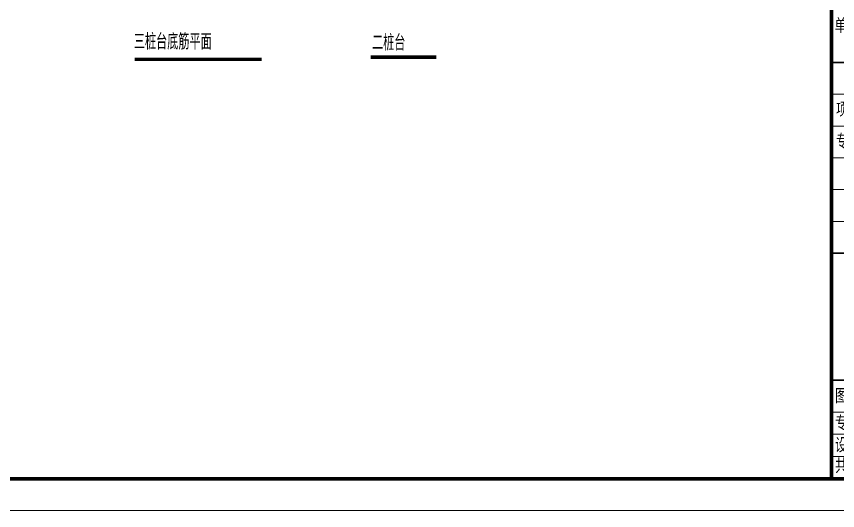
# Model space of a CAD drawing. Extents: x 3968514 to 5230306, y -516551 to -228246.
# Drawn here: x 4441204 to 4467013, y -359553 to -344003 of the extents above; entities that cross this region are included whole.
import ezdxf

# ---------------------------------------------------------------- set-up
doc = ezdxf.new("R2010")
doc.units = 0
doc.header["$LTSCALE"] = 1000
doc.header["$MEASUREMENT"] = 0
doc.layers.add('FRAME', color=3, linetype='Continuous', lineweight=18)
doc.layers.add('PUB_DIM', color=3, linetype='Continuous', lineweight=15)
doc.layers.add('PUB_TEXT', color=7, linetype='Continuous')
doc.styles.add('FRAME', font='simhei.ttf', dxfattribs={"width": 0.7})
doc.styles.add('TSSD_REIN', font='Tssdeng.shx', dxfattribs={"width": 0.7, "bigfont": 'hztxt.shx'})

# ---------------------------------------------------------------- blocks, each defined once
blk = doc.blocks.new('A$C0B803521')
at = {"layer": 'FRAME', "lineweight": 70}
blk.add_line((-23943, 92652), (-23943, 35252), dxfattribs=at)
at = {"layer": 'FRAME', "lineweight": 35}
for p, q in [((-16943, 48352), (-23943, 48352)), ((-16943, 42352), (-23943, 42352)), ((-16943, 38352), (-23943, 38352))]:
    blk.add_line(p, q, dxfattribs=at)
at = {"layer": 'FRAME', "lineweight": 18}
for p, q in [((-16943, 47352), (-23943, 47352)), ((-16943, 46352), (-23943, 46352)), ((-16943, 45352), (-23943, 45352)), ((-16943, 44352), (-23943, 44352)), ((-16943, 43352), (-23943, 43352)), ((-16943, 37352), (-23943, 37352)), ((-16943, 36652), (-23943, 36652)), ((-16943, 35952), (-23943, 35952)), ((-100043, 34252), (-15943, 34252))]:
    blk.add_line(p, q, dxfattribs=at)
at = {"layer": 'FRAME', "lineweight": 140}
blk.add_line((-97543, 35252), (-16943, 35252), dxfattribs=at)
at = {"layer": 'FRAME', "char_height": 400, "style": 'FRAME'}
for s, insert, width, attachment_point in [('单项工程', (-23843, 49725), 2349.15, 1), ('图纸编号', (-23068, 37852), 2325.42, 5), ('专    业', (-23068, 37002), 2057.29, 5), ('设计阶段', (-23068, 36302), 2361.02, 5), ('共    张', (-23068, 35652), 2045.42, 5)]:
    blk.add_mtext(s, dxfattribs=dict(at, insert=insert, width=width, attachment_point=attachment_point))
at = {"layer": 'FRAME', "lineweight": 18, "char_height": 400, "attachment_point": 5, "style": 'FRAME'}
for s, insert, width in [('{\\W0.65;项目负责人}', (-22908, 46865), 2758.64), ('{\\W0.65;专业负责人}', (-22915, 45865), 2763.05)]:
    blk.add_mtext(s, dxfattribs=dict(at, insert=insert, width=width))

msp = doc.modelspace()

# ---------------------------------------------------------------- linework, layer by layer
at = {"layer": 'PUB_DIM', "const_width": 106.875}
for points in [[(4444917.09231, -345357.68076), (4448909.25286, -345357.68076)], [(4452342.07081, -345285.69877), (4454397.84217, -345285.69877)]]:
    msp.add_lwpolyline(points, dxfattribs=at)

# ---------------------------------------------------------------- block references
msp.add_blockref('A$C0B803521', (4490764.12454, -393805.3043))

# ---------------------------------------------------------------- texts
at = {"layer": 'PUB_TEXT', "style": 'TSSD_REIN', "width": 0.7}
for s, p in [('三桩台底筋平面', (4444892.58438, -345045.97925)), ('二桩台', (4452379.60744, -345080.36063))]:
    msp.add_text(s, height=500, dxfattribs=at).set_placement(p)

doc.saveas('drawing.dxf')
